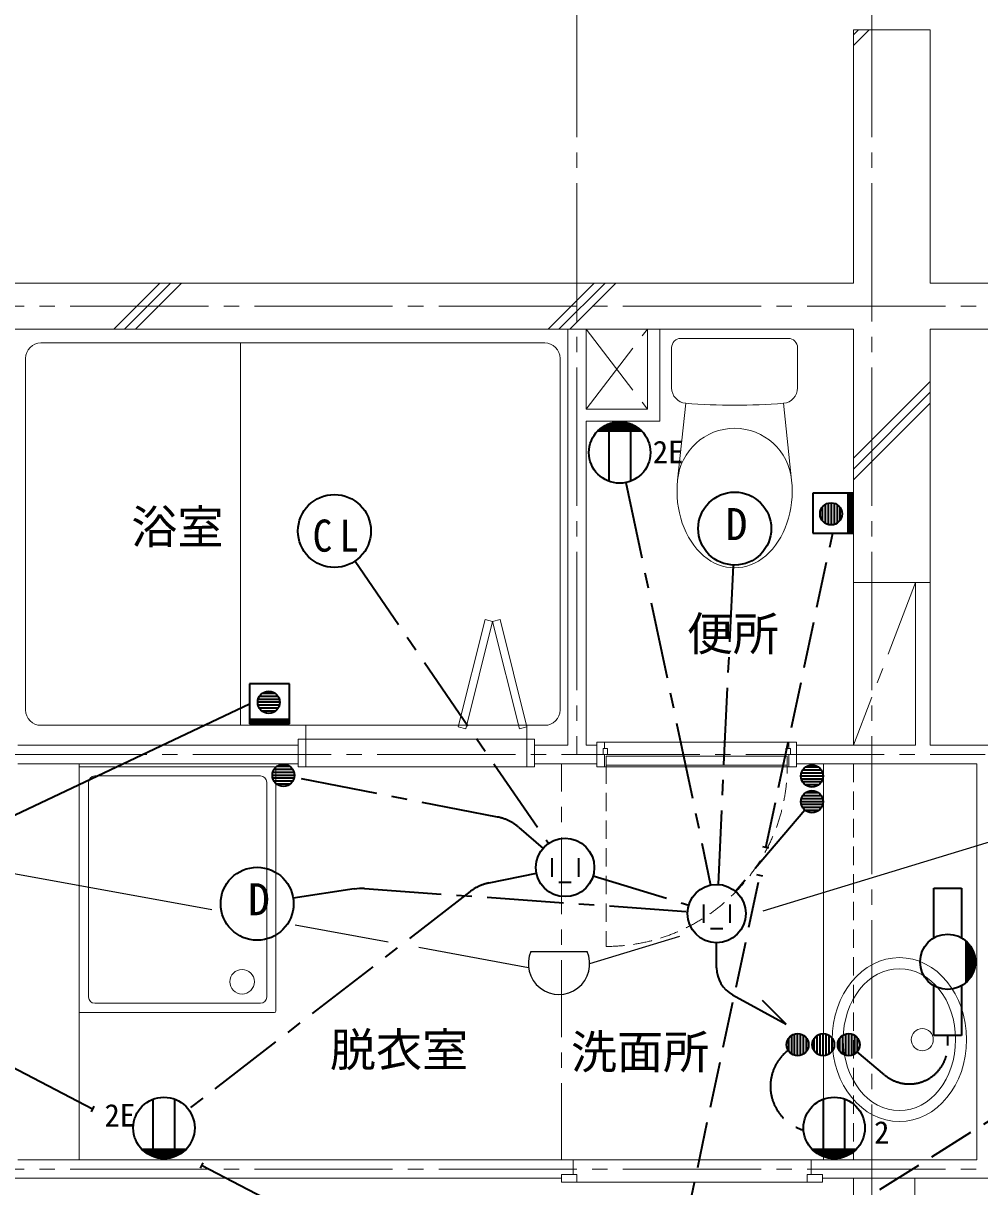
# Model space of a CAD drawing. Units: millimetres at full size, sheet at 1:50; details may follow other scales. Extents: x -9674 to 9699, y -6794 to 6791.
# Drawn here: x -845 to 2269, y 1077 to 4865 of the extents above; entities that cross this region are included whole.
import ezdxf
from ezdxf.enums import TextEntityAlignment as Align

# ---------------------------------------------------------------- set-up
doc = ezdxf.new("R2010")
doc.units = ezdxf.units.MM
doc.header["$LTSCALE"] = 50
for name, pattern in [('CHAIN1', [8, 5, -1, 1, -1]), ('CHAIN2', [12, 9, -1, 1, -1]), ('DASHED1', [1.8, 1.2, -0.6]), ('DASHED3', [4, 3, -1])]:
    doc.linetypes.add(name, pattern=pattern)
for name, color, linetype, lineweight in [('1-0_芯', 134, 'CHAIN2', 9), ('1-1_躯体', 134, 'Continuous', 9), ('1-2_間仕切', 134, 'Continuous', 9), ('1-3_建具', 134, 'Continuous', 9), ('1-4_仕上げ', 134, 'Continuous', 9), ('1-5_設備', 134, 'Continuous', 9), ('1-7_その他', 134, 'DASHED1', 9), ('1-8_ハッチ', 134, 'Continuous', 9), ('1-C_梁', 134, 'DASHED1', 9), ('1-D_記号', 134, 'CHAIN1', 9), ('2-0_芯', 2, 'Continuous', 35), ('2-E', 2, 'Continuous', 35), ('3-3', 1, 'Continuous', 25), ('3-E', 3, 'Continuous', 35)]:
    doc.layers.add(name, color=color, linetype=linetype, lineweight=lineweight)
doc.layers.add('1-A_文字', color=134, linetype='Continuous')
doc.styles.add('ＭＳ ゴシック', font='')
doc.styles.get('ＭＳ ゴシック').set_extended_font_data('MS Gothic')

msp = doc.modelspace()

# ---------------------------------------------------------------- linework, layer by layer
at = {"layer": '1-0_芯'}
for p, q in [((957.5, 4944.23), (957.5, 2484.23)), ((1917.5, 4944.23), (1917.5, -3525.77)), ((-8492.5, 3944.23), (8517.5, 3944.23)), ((-892.5, 2484.23), (2286.5, 2484.23)), ((-8492.5, 1134.23), (3087.5, 1134.23))]:
    msp.add_line(p, q, dxfattribs=at)
at = {"layer": '1-1_躯体'}
for p, q in [((1857.5, 4844.23), (2107.5, 4844.23)), ((1857.5, 4844.23), (1857.5, 4019.23)), ((2107.5, 4844.23), (2107.5, 4019.23)), ((-2842.5, 4019.23), (1857.5, 4019.23)), ((2107.5, 4019.23), (6557.5, 4019.23)), ((-2842.5, 3869.23), (1857.5, 3869.23)), ((1857.5, 3869.23), (1857.5, 3044.23)), ((2107.5, 3869.23), (2107.5, 3044.23)), ((2107.5, 3869.23), (6557.5, 3869.23)), ((1857.5, 3044.23), (2107.5, 3044.23))]:
    msp.add_line(p, q, dxfattribs=at)
at = {"layer": '1-2_間仕切'}
for p, q in [((927.5, 3869.23), (927.5, 2514.23)), ((987.5, 3869.23), (987.5, 3609.23)), ((1187.5, 3869.23), (1187.5, 3609.23)), ((1227.5, 3869.23), (1227.5, 3569.23)), ((987.5, 3609.23), (1187.5, 3609.23)), ((987.5, 3569.23), (1227.5, 3569.23)), ((987.5, 3569.23), (987.5, 2514.23)), ((2060, 3044.23), (2060, 2514.23)), ((2107.5, 3044.23), (2107.5, 2514.23)), ((49.5, 2514.23), (-862.5, 2514.23)), ((819.5, 2514.23), (927.5, 2514.23)), ((987.5, 2514.23), (1022.5, 2514.23)), ((1672.5, 2514.23), (2060, 2514.23)), ((2107.5, 2514.23), (2307.5, 2514.23)), ((49.5, 2454.23), (-862.5, 2454.23)), ((819.5, 2454.23), (1022.5, 2454.23)), ((1047.5, 2444.23), (1647.5, 2444.23)), ((1672.5, 2454.23), (2260, 2454.23)), ((2260, 2454.23), (2260, 1164.23)), ((-862.5, 1164.23), (945, 1164.23)), ((945, 1116.73), (945, 1164.23)), ((1720, 1116.73), (1720, 1164.23)), ((2260, 1164.23), (1720, 1164.23)), ((-1332.5, 1104.23), (907.5, 1104.23)), ((1757.5, 1104.23), (2312.5, 1104.23))]:
    msp.add_line(p, q, dxfattribs=at)
at = {"layer": '1-3_建具'}
for p, q in [((571.37, 2574.23), (658.68, 2923.48)), ((571.37, 2574.23), (658.68, 2923.48)), ((571.37, 2574.23), (658.68, 2923.48)), ((571.37, 2574.23), (658.68, 2923.48)), ((682.93, 2917.42), (595.62, 2568.16)), ((682.93, 2917.42), (658.68, 2923.48)), ((682.93, 2917.42), (707.19, 2923.48)), ((682.93, 2917.42), (770.25, 2568.16)), ((794.5, 2574.23), (707.19, 2923.48)), ((794.5, 2574.23), (707.19, 2923.48)), ((794.5, 2574.23), (707.19, 2923.48)), ((794.5, 2574.23), (707.19, 2923.48)), ((595.62, 2568.16), (571.37, 2574.23)), ((770.25, 2568.16), (794.5, 2574.23)), ((49.5, 2534.23), (74.5, 2534.23)), ((49.5, 2444.23), (49.5, 2534.23)), ((74.5, 2534.23), (794.5, 2534.23)), ((74.5, 2534.23), (74.5, 2444.23)), ((794.5, 2534.23), (819.5, 2534.23)), ((794.5, 2444.23), (794.5, 2534.23)), ((819.5, 2534.23), (819.5, 2444.23)), ((1022.5, 2524.23), (1047.5, 2524.23)), ((1022.5, 2444.23), (1022.5, 2524.23)), ((1057.5, 2504.23), (1042.5, 2504.23)), ((1647.5, 2524.23), (1047.5, 2524.23)), ((1047.5, 2524.23), (1047.5, 2504.23)), ((1057.5, 2484.23), (1057.5, 2504.23)), ((1637.5, 2504.23), (1637.5, 2484.23)), ((1652.5, 2504.23), (1637.5, 2504.23)), ((1647.5, 2524.23), (1672.5, 2524.23)), ((1647.5, 2524.23), (1647.5, 2504.23)), ((1652.5, 2484.23), (1652.5, 2504.23)), ((1672.5, 2444.23), (1672.5, 2524.23)), ((1047.5, 2484.23), (1047.5, 2444.23)), ((1052.5, 2449.23), (1052.5, 2479.23)), ((1052.5, 2479.23), (1642.5, 2479.23)), ((1637.5, 2484.23), (1652.5, 2484.23)), ((1642.5, 2479.23), (1642.5, 2449.23)), ((1647.5, 2484.23), (1647.5, 2444.23)), ((49.5, 2444.23), (74.5, 2444.23)), ((74.5, 2444.23), (794.5, 2444.23)), ((794.5, 2444.23), (819.5, 2444.23)), ((1022.5, 2444.23), (1047.5, 2444.23)), ((1642.5, 2449.23), (1052.5, 2449.23)), ((1647.5, 2444.23), (1672.5, 2444.23)), ((945, 1164.23), (1720, 1164.23)), ((907.5, 1091.73), (907.5, 1116.73)), ((907.5, 1116.73), (957.5, 1116.73)), ((957.5, 1091.73), (957.5, 1116.73)), ((1707.5, 1091.73), (1707.5, 1116.73)), ((1707.5, 1116.73), (1757.5, 1116.73)), ((1757.5, 1091.73), (1757.5, 1116.73)), ((907.5, 1091.73), (957.5, 1091.73)), ((1707.5, 1091.73), (957.5, 1091.73)), ((1707.5, 1091.73), (1757.5, 1091.73))]:
    msp.add_line(p, q, dxfattribs=at)
at = {"layer": '1-3_建具', "linetype": 'DASHED1'}
msp.add_line((1052.5, 2449.23), (1052.5, 1859.23), dxfattribs=at)
at = {"layer": '1-3_建具'}
msp.add_lwpolyline([(1042.5, 2504.23), (1042.5, 2484.23), (1057.5, 2484.23)], dxfattribs=at)
at = {"layer": '1-3_建具', "linetype": 'DASHED1'}
msp.add_arc((1052.5, 2449.23), 590, 270, 0, dxfattribs=at)
at = {"layer": '1-4_仕上げ'}
msp.add_line((1857.5, 3044.23), (1857.5, 2514.23), dxfattribs=at)
at = {"layer": '1-5_設備'}
for p, q in [((1295.84, 3839.23), (1645.84, 3839.23)), ((852.5, 3824.23), (-787.5, 3824.23)), ((-137.5, 3824.23), (-137.5, 2579.23)), ((1265.84, 3809.23), (1265.84, 3677.98)), ((1675.84, 3809.23), (1675.84, 3677.98)), ((-837.5, 2629.23), (-837.5, 3774.23)), ((902.5, 2629.23), (902.5, 3774.23)), ((1311.84, 3628.14), (1285.19, 3377.07)), ((1629.83, 3628.14), (1656.49, 3377.07)), ((571.37, 2574.23), (658.68, 2923.48)), ((794.5, 2574.23), (707.19, 2923.48)), ((852.5, 2579.23), (-787.5, 2579.23)), ((74.5, 2534.23), (74.5, 2579.23)), ((794.5, 2534.23), (794.5, 2579.23)), ((-662.5, 2454.23), (-662.5, 1164.23)), ((-662.5, 2444.23), (-27.5, 2444.23)), ((-22.5, 2439.23), (-22.5, 1649.23)), ((1760, 2454.23), (1760, 1164.23)), ((-632.5, 2394.23), (-632.5, 1694.23)), ((-612.5, 2414.23), (-72.5, 2414.23)), ((-52.5, 2394.23), (-52.5, 1694.23)), ((-72.5, 1674.23), (-612.5, 1674.23)), ((-27.5, 1644.23), (-662.5, 1644.23))]:
    msp.add_line(p, q, dxfattribs=at)
for centre, radius in [((-132.5, 1744.23), 40), ((2081.76, 1555.71), 36)]:
    msp.add_circle(centre, radius, dxfattribs=at)
for centre, radius, start, end in [((1295.84, 3809.23), 30, 90, 180), ((1645.84, 3809.23), 30, 0, 90), ((-787.5, 3774.23), 50, 90, 180), ((852.5, 3774.23), 50, 0, 90), ((1315.84, 3677.98), 50, 180, 265.41591), ((1625.84, 3677.98), 50, 274.58408, 0), ((1470.84, 5611.17), 1989.39, 265.41591, 274.58408), ((1470.84, 3359.95), 186.44, 5.269, 174.73099), ((-787.5, 2629.23), 50, 180, 270), ((852.5, 2629.23), 50, 270, 0), ((-27.5, 2439.23), 5, 0, 90), ((-612.5, 2394.23), 20, 90, 180), ((-72.5, 2394.23), 20, 0, 90), ((-612.5, 1694.23), 20, 180, 270), ((-72.5, 1694.23), 20, 270, 0), ((-27.5, 1649.23), 5, 270, 0)]:
    msp.add_arc(centre, radius, start, end, dxfattribs=at)
msp.add_ellipse((1470.84, 3342.04), major_axis=(0, -250), ratio=0.75, start_param=4.5717762, end_param=7.9945941, dxfattribs=at)
for major_axis, ratio in [((0, -267), 0.8202), ((0, -231), 0.7922)]:
    msp.add_ellipse((2007.36, 1555.71), major_axis=major_axis, ratio=ratio, dxfattribs=at)
at = {"layer": '1-7_その他', "linetype": 'CHAIN1'}
for p, q in [((987.5, 3869.23), (1187.5, 3609.23)), ((987.5, 3609.23), (1187.5, 3869.23)), ((2060, 3044.23), (1857.5, 2514.23))]:
    msp.add_line(p, q, dxfattribs=at)
at = {"layer": '1-8_ハッチ'}
for p, q in [((1857.5, 4792.45), (1909.28, 4844.23)), ((1857.5, 4827.81), (1873.92, 4844.23)), ((-550.65, 3869.23), (-400.65, 4019.23)), ((-515.29, 3869.23), (-365.29, 4019.23)), ((-479.94, 3869.23), (-329.94, 4019.23)), ((863.57, 3869.23), (1013.57, 4019.23)), ((898.92, 3869.23), (1048.92, 4019.23)), ((934.28, 3869.23), (1084.28, 4019.23)), ((1857.5, 3448.95), (2107.5, 3698.95)), ((1857.5, 3413.59), (2107.5, 3663.59)), ((1857.5, 3378.24), (2107.5, 3628.24))]:
    msp.add_line(p, q, dxfattribs=at)
at = {"layer": '1-C_梁'}
for p, q in [((1857.5, 2454.23), (1857.5, 1164.23)), ((1857.5, 1104.23), (1857.5, 254.23)), ((2057.5, 1104.23), (2057.5, 264.23))]:
    msp.add_line(p, q, dxfattribs=at)
at = {"layer": '1-D_記号'}
msp.add_line((907.5, 1164.23), (907.5, 2454.23), dxfattribs=at)
at = {"layer": '2-0_芯'}
for p, q in [((1120.97, 3564.58), (1072.33, 3564.58)), ((1168.07, 3537.57), (1025.24, 3537.57)), ((1165, 3540.58), (1028.31, 3540.58)), ((1157.96, 3546.58), (1035.34, 3546.58)), ((1149.33, 3552.58), (1043.97, 3552.58)), ((1138.12, 3558.58), (1055.19, 3558.58)), ((1061.65, 3561.26), (1061.65, 3373.86)), ((1131.65, 3561.26), (1131.65, 3373.86)), ((36.81, 2425.96), (-32.6, 2425.96)), ((32.56, 2435.56), (-28.36, 2435.56)), ((23.71, 2445.16), (-19.5, 2445.16)), ((1753.28, 2433.12), (1692.37, 2433.12)), ((1744.43, 2442.72), (1701.22, 2442.72)), ((38.11, 2416.36), (-33.9, 2416.36)), ((36.81, 2406.75), (-32.6, 2406.75)), ((32.56, 2397.15), (-28.36, 2397.15)), ((23.71, 2387.55), (-19.5, 2387.55)), ((1758.83, 2413.91), (1686.82, 2413.91)), ((1757.53, 2423.51), (1688.12, 2423.51)), ((1757.53, 2404.31), (1688.12, 2404.31)), ((1753.28, 2394.71), (1692.37, 2394.71)), ((1753.28, 2349.77), (1692.37, 2349.77)), ((1744.43, 2385.11), (1701.22, 2385.11)), ((1744.43, 2359.37), (1701.22, 2359.37)), ((1758.83, 2330.56), (1686.82, 2330.56)), ((1757.53, 2340.16), (1688.12, 2340.16)), ((1757.53, 2320.96), (1688.12, 2320.96)), ((1753.28, 2311.36), (1692.37, 2311.36)), ((1744.43, 2301.76), (1701.22, 2301.76)), ((2119.81, 2049.22), (2209.83, 2049.22)), ((2119.81, 1887.12), (2119.81, 2049.22)), ((2209.83, 2049.22), (2209.83, 1887.12)), ((-619.64, 1329.83), (-1971.63, 2031.08)), ((1412.37, 1789.57), (1412.37, 1871.29)), ((2223.61, 1877.34), (2223.61, 1741)), ((2226.61, 1874.63), (2226.61, 1743.71)), ((2232.61, 1868.39), (2232.61, 1749.94)), ((2238.61, 1860.72), (2238.61, 1757.61)), ((2244.61, 1850.84), (2244.61, 1767.7)), ((2250.61, 1836.43), (2250.61, 1781.91)), ((2119.81, 1569.12), (2119.81, 1731.21)), ((2209.83, 1731.21), (2209.83, 1569.12)), ((1464.28, 1701.89), (1638.62, 1606.29)), ((1638.62, 1606.29), (1561.81, 1683.1)), ((1647.07, 1517.68), (1647.07, 1560.89)), ((1656.67, 1508.83), (1656.67, 1569.75)), ((1666.27, 1504.58), (1666.27, 1573.99)), ((1675.87, 1503.28), (1675.87, 1575.29)), ((1685.48, 1504.58), (1685.48, 1573.99)), ((1695.08, 1508.83), (1695.08, 1569.75)), ((1704.68, 1517.68), (1704.68, 1560.89)), ((1730.42, 1517.68), (1730.42, 1560.89)), ((1740.02, 1508.83), (1740.02, 1569.75)), ((1749.62, 1504.58), (1749.62, 1573.99)), ((1759.22, 1503.28), (1759.22, 1575.29)), ((1768.82, 1504.58), (1768.82, 1573.99)), ((1778.43, 1508.83), (1778.43, 1569.75)), ((1788.03, 1517.68), (1788.03, 1560.89)), ((1813.77, 1517.68), (1813.77, 1560.89)), ((1823.37, 1508.83), (1823.37, 1569.75)), ((1832.97, 1504.58), (1832.97, 1573.99)), ((1842.57, 1503.28), (1842.57, 1575.29)), ((1852.17, 1504.58), (1852.17, 1573.99)), ((1861.77, 1508.83), (1861.77, 1569.75)), ((1871.38, 1517.68), (1871.38, 1560.89)), ((2209.83, 1569.12), (2119.81, 1569.12)), ((2164.82, 1536.48), (2164.82, 1569.12)), ((-615.03, 1338.71), (-624.24, 1320.95)), ((-421.9, 1174.42), (-421.9, 1361.82)), ((-351.9, 1174.42), (-351.9, 1361.82)), ((1760.12, 1174.42), (1760.12, 1361.82)), ((1830.12, 1174.42), (1830.12, 1361.82)), ((-315.49, 1198.1), (-458.32, 1198.1)), ((-318.56, 1195.1), (-455.25, 1195.1)), ((-325.59, 1189.1), (-448.21, 1189.1)), ((-334.22, 1183.1), (-439.58, 1183.1)), ((-345.44, 1177.1), (-428.37, 1177.1)), ((1866.53, 1198.1), (1723.7, 1198.1)), ((1863.46, 1195.1), (1726.78, 1195.1)), ((1856.43, 1189.1), (1733.81, 1189.1)), ((1847.8, 1183.1), (1742.44, 1183.1)), ((1836.58, 1177.1), (1753.65, 1177.1)), ((-362.58, 1171.1), (-411.22, 1171.1)), ((-260.09, 1154.61), (-269.3, 1136.85)), ((506.32, 745.82), (-264.7, 1145.73)), ((1819.44, 1171.1), (1770.8, 1171.1))]:
    msp.add_line(p, q, dxfattribs=at)
at = {"layer": '2-0_芯', "linetype": 'CHAIN1'}
for p, q in [((1117.24, 3369.68), (1392.82, 2059.25)), ((235.19, 3113.97), (867.09, 2192.13)), ((1465.68, 3101.2), (1416.82, 2061.18)), ((698.82, 2280.66), (37.45, 2409.47)), ((1699.47, 2303.16), (1473.99, 2038.59)), ((768.34, 2246.83), (847.23, 2178.52)), ((671.57, 2066), (825.96, 2097.4)), ((1009.93, 2088.69), (1321.48, 1993.93)), ((232.71, 2046.25), (33.84, 2016.04)), ((265.84, 2047.58), (1317.61, 1973)), ((609.79, 2037.73), (-307.74, 1329.25)), ((1959.25, 1440.91), (1870.1, 1516.08))]:
    msp.add_line(p, q, dxfattribs=at)
at = {"layer": '2-0_芯'}
for centre, radius in [((1096.65, 3467.56), 100.02), ((2.1, 2416.36), 36.01), ((1722.82, 2413.91), 36.01), ((1722.82, 2330.56), 36.01), ((2164.82, 1809.17), 90.02), ((1675.87, 1539.29), 36.01), ((1759.22, 1539.29), 36.01), ((1842.57, 1539.29), 36.01), ((-386.9, 1268.12), 100.02), ((1795.12, 1268.12), 100.02)]:
    msp.add_circle(centre, radius, dxfattribs=at)
at = {"layer": '2-0_芯', "linetype": 'CHAIN1'}
for centre, radius, start, end in [((670.15, 2133.43), 150, 49.11122, 78.97907), ((701.47, 1919.01), 150, 101.49656, 127.67404), ((1735.5, 1403.7), 148.11, 127.70061, 254.27027), ((2039.82, 1536.48), 125, 229.86446, 0)]:
    msp.add_arc(centre, radius, start, end, dxfattribs=at)
at = {"layer": '2-0_芯'}
for centre, radius, start, end in [((255.24, 1897.95), 150, 85.94445, 98.63808), ((1512.37, 1789.57), 100, 180, 241.2602)]:
    msp.add_arc(centre, radius, start, end, dxfattribs=at)
at = {"layer": '2-E'}
for p, q in [((875.97, 2146.33), (875.97, 2086.33)), ((962.12, 2146.33), (962.12, 2086.33)), ((939.05, 2066.99), (899.05, 2066.99)), ((1369.29, 1996.29), (1369.29, 1936.29)), ((1455.44, 1996.29), (1455.44, 1936.29)), ((1432.37, 1916.95), (1392.37, 1916.95))]:
    msp.add_line(p, q, dxfattribs=at)
for centre, radius in [((1471.25, 3219.85), 118.77), ((168.03, 3211.94), 118.77), ((919.05, 2116.33), 95), ((-83.58, 1998.2), 118.77), ((1412.37, 1966.29), 95)]:
    msp.add_circle(centre, radius, dxfattribs=at)
at = {"layer": '3-3'}
for p, q in [((1564.07, 1975.39), (4412.43, 2842.25)), ((-1131.39, 2143.72), (-231.37, 1979.41)), ((40.7, 1929.74), (343.21, 1874.52)), ((999.17, 1803.47), (1292.9, 1892.86)), ((442.94, 1856.31), (799.81, 1791.16)), ((807.45, 1843.04), (990.82, 1843.04))]:
    msp.add_line(p, q, dxfattribs=at)
msp.add_arc((899.14, 1803.04), 100.03, 156.4305, 23.56947, dxfattribs=at)
at = {"layer": '3-E', "linetype": 'DASHED3'}
for p, q in [((1436.59, 747.29), (6128.99, 3706.49)), ((1572.46, 2181.16), (1790.44, 3204.74)), ((1267.39, 748.59), (1553.06, 2090.02))]:
    msp.add_line(p, q, dxfattribs=at)
at = {"layer": '3-E'}
for p, q in [((1725.44, 3334.74), (1725.44, 3204.74)), ((1855.44, 3334.74), (1725.44, 3334.74)), ((1840.44, 3204.74), (1840.44, 3334.74)), ((1845.44, 3204.74), (1845.44, 3334.74)), ((1850.44, 3204.74), (1850.44, 3334.74)), ((1855.44, 3204.74), (1855.44, 3334.74)), ((1765.86, 3298.36), (1765.86, 3237.44)), ((1775.46, 3302.6), (1775.46, 3233.19)), ((1785.06, 3303.91), (1785.06, 3231.89)), ((1794.66, 3302.6), (1794.66, 3233.19)), ((1804.26, 3298.36), (1804.26, 3237.44)), ((1756.25, 3289.5), (1756.25, 3246.29)), ((1813.87, 3289.5), (1813.87, 3246.29)), ((1725.44, 3204.74), (1855.44, 3204.74)), ((21.26, 2713.87), (-108.74, 2713.87)), ((-108.74, 2713.87), (-108.74, 2583.87)), ((21.26, 2583.87), (21.26, 2713.87)), ((-9.58, 2654.25), (-81.6, 2654.25)), ((-10.89, 2663.85), (-80.29, 2663.85)), ((-15.13, 2673.45), (-76.05, 2673.45)), ((-23.98, 2683.06), (-67.19, 2683.06)), ((-1645.5, 1922.31), (-108.74, 2648.87)), ((-10.89, 2644.65), (-80.29, 2644.65)), ((-15.13, 2635.05), (-76.05, 2635.05)), ((-23.98, 2625.45), (-67.19, 2625.45)), ((-108.74, 2598.87), (21.26, 2598.87)), ((-108.74, 2593.87), (21.26, 2593.87)), ((-108.74, 2588.87), (21.26, 2588.87)), ((-108.74, 2583.87), (21.26, 2583.87))]:
    msp.add_line(p, q, dxfattribs=at)
at = {"layer": '3-E', "linetype": 'CHAIN1'}
for p, q in [((1582.25, 2179.08), (1562.68, 2183.24)), ((1562.84, 2087.94), (1543.28, 2092.1))]:
    msp.add_line(p, q, dxfattribs=at)
at = {"layer": '3-E'}
for centre in [(1785.06, 3267.9), (-45.59, 2654.25)]:
    msp.add_circle(centre, 36.01, dxfattribs=at)

# ---------------------------------------------------------------- texts
at = {"layer": '1-A_文字', "style": 'ＭＳ ゴシック'}
for s, p in [('浴室', (-493.31, 3137.42)), ('便所', (1315.28, 2789.56)), ('脱衣室', (153.34, 1434.87)), ('洗面所', (938.06, 1427.87))]:
    msp.add_text(s, height=110, dxfattribs=at).set_placement(p, align=Align.BOTTOM_LEFT)
at = {"layer": '2-0_芯', "color": 7, "style": 'ＭＳ ゴシック'}
for s, p in [('2E', (1204.47, 3410.74)), ('2E', (-580.53, 1250.68)), ('2', (1924.93, 1194.96))]:
    msp.add_text(s, height=73.31, dxfattribs=at).set_placement(p, align=Align.BOTTOM_LEFT)
at = {"layer": '2-E', "color": 7, "style": 'ＭＳ ゴシック'}
for p in [(1441.74, 3150.94), (-113.1, 1929.3)]:
    msp.add_text('D', height=104.5, dxfattribs=at).set_placement(p, align=Align.BOTTOM_LEFT)
at = {"layer": '2-E', "color": 7, "insert": (96.95, 3143.03), "char_height": 104.5, "attachment_point": 7, "style": 'ＭＳ ゴシック'}
msp.add_mtext('\\T1.36;\\W0.9;CL', dxfattribs=at)

doc.saveas('drawing.dxf')
